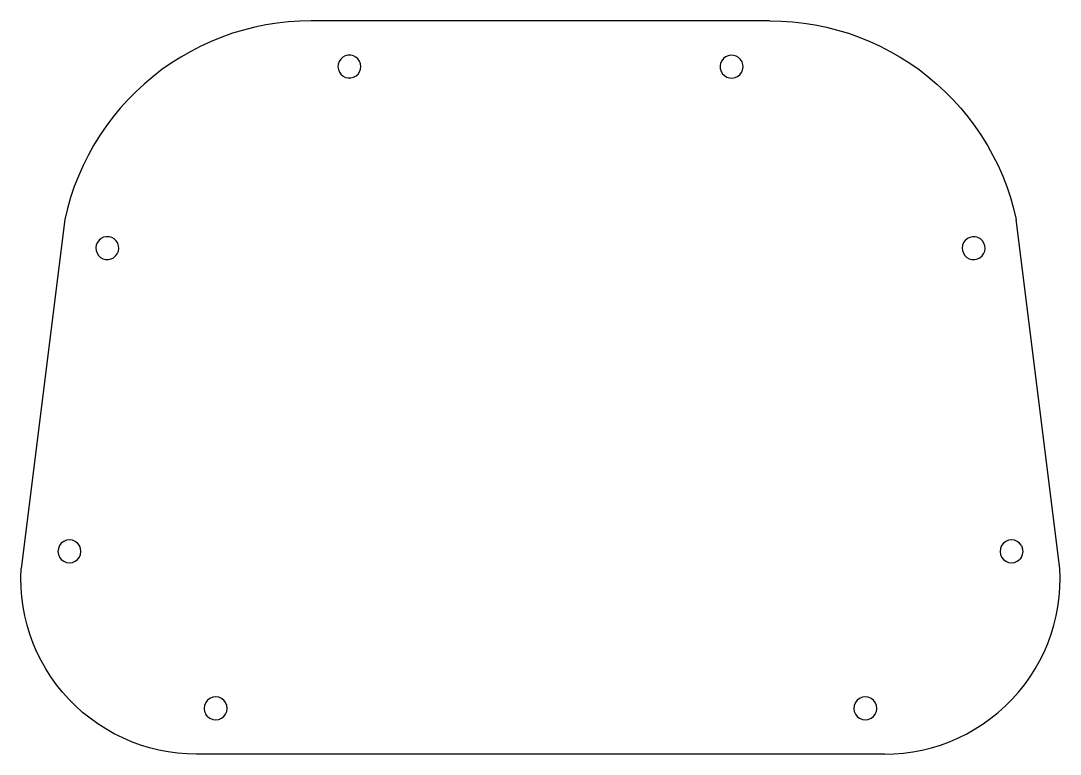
# Model space of a CAD drawing. Extents: x -202 to 202, y -117 to 117.
# Drawn here: x 65.9 to 201.9, y 19.4 to 115.4 of the extents above; entities that cross this region are included whole.
import ezdxf

# ---------------------------------------------------------------- set-up
doc = ezdxf.new("R2010")
doc.units = 0
doc.layers.get('0').update_dxf_attribs({"linetype": 'CONTINUOUS'})

msp = doc.modelspace()

# ---------------------------------------------------------------- linework, layer by layer
for p, q in [((96.46, 114.6), (95.01, 114.23)), ((97.92, 114.9), (96.46, 114.6)), ((99.39, 115.13), (97.92, 114.9)), ((100.88, 115.3), (99.39, 115.13)), ((102.37, 115.4), (100.88, 115.3)), ((103.86, 115.44), (102.37, 115.4)), ((163.86, 115.44), (103.86, 115.44)), ((163.86, 115.44), (165.35, 115.4)), ((165.35, 115.4), (166.84, 115.3)), ((166.84, 115.3), (168.32, 115.13)), ((168.32, 115.13), (169.8, 114.9)), ((169.8, 114.9), (171.26, 114.6)), ((171.26, 114.6), (172.71, 114.23)), ((92.17, 113.3), (90.79, 112.74)), ((93.58, 113.8), (92.17, 113.3)), ((95.01, 114.23), (93.58, 113.8)), ((172.71, 114.23), (174.14, 113.8)), ((174.14, 113.8), (175.54, 113.3)), ((175.54, 113.3), (176.93, 112.74)), ((89.43, 112.12), (88.1, 111.43)), ((90.79, 112.74), (89.43, 112.12)), ((176.93, 112.74), (178.29, 112.12)), ((178.29, 112.12), (179.61, 111.43)), ((86.81, 110.69), (85.55, 109.89)), ((88.1, 111.43), (86.81, 110.69)), ((107.73, 110.42), (107.52, 110.12)), ((107.99, 110.66), (107.73, 110.42)), ((108.31, 110.83), (107.99, 110.66)), ((108.66, 110.92), (108.31, 110.83)), ((109.03, 110.93), (108.66, 110.92)), ((109.38, 110.85), (109.03, 110.93)), ((109.7, 110.68), (109.38, 110.85)), ((109.97, 110.44), (109.7, 110.68)), ((110.18, 110.15), (109.97, 110.44)), ((157.58, 110.21), (157.43, 109.88)), ((157.8, 110.5), (157.58, 110.21)), ((158.08, 110.72), (157.8, 110.5)), ((158.41, 110.87), (158.08, 110.72)), ((158.77, 110.93), (158.41, 110.87)), ((159.13, 110.91), (158.77, 110.93)), ((159.47, 110.81), (159.13, 110.91)), ((159.78, 110.62), (159.47, 110.81)), ((160.04, 110.36), (159.78, 110.62)), ((160.23, 110.05), (160.04, 110.36)), ((179.61, 111.43), (180.91, 110.69)), ((180.91, 110.69), (182.17, 109.89)), ((84.33, 109.04), (83.14, 108.12)), ((85.55, 109.89), (84.33, 109.04)), ((107.4, 109.78), (107.36, 109.42)), ((107.36, 109.42), (107.41, 109.06)), ((107.52, 110.12), (107.4, 109.78)), ((107.41, 109.06), (107.54, 108.73)), ((110.31, 109.81), (110.18, 110.15)), ((110.19, 108.75), (110.32, 109.09)), ((110.36, 109.45), (110.31, 109.81)), ((110.32, 109.09), (110.36, 109.45)), ((157.43, 109.88), (157.36, 109.53)), ((157.36, 109.53), (157.38, 109.17)), ((157.38, 109.17), (157.49, 108.82)), ((157.49, 108.82), (157.68, 108.51)), ((160.14, 108.66), (160.29, 108.99)), ((160.33, 109.71), (160.23, 110.05)), ((160.29, 108.99), (160.36, 109.35)), ((160.36, 109.35), (160.33, 109.71)), ((182.17, 109.89), (183.39, 109.04)), ((183.39, 109.04), (184.58, 108.12)), ((83.14, 108.12), (82, 107.16)), ((107.54, 108.73), (107.75, 108.43)), ((107.75, 108.43), (108.02, 108.19)), ((108.02, 108.19), (108.34, 108.03)), ((108.34, 108.03), (108.69, 107.95)), ((108.69, 107.95), (109.05, 107.95)), ((109.05, 107.95), (109.4, 108.04)), ((109.4, 108.04), (109.72, 108.21)), ((109.72, 108.21), (109.99, 108.45)), ((109.99, 108.45), (110.19, 108.75)), ((157.68, 108.51), (157.93, 108.26)), ((157.93, 108.26), (158.24, 108.07)), ((158.24, 108.07), (158.59, 107.96)), ((158.59, 107.96), (158.95, 107.94)), ((158.95, 107.94), (159.31, 108.01)), ((159.31, 108.01), (159.63, 108.15)), ((159.63, 108.15), (159.92, 108.38)), ((159.92, 108.38), (160.14, 108.66)), ((184.58, 108.12), (185.72, 107.16)), ((80.91, 106.15), (79.86, 105.08)), ((82, 107.16), (80.91, 106.15)), ((185.72, 107.16), (186.81, 106.15)), ((186.81, 106.15), (187.86, 105.08)), ((79.86, 105.08), (78.86, 103.98)), ((187.86, 105.08), (188.86, 103.98)), ((78.86, 103.98), (77.91, 102.82)), ((188.86, 103.98), (189.81, 102.82)), ((77.91, 102.82), (77.01, 101.63)), ((189.81, 102.82), (190.7, 101.63)), ((77.01, 101.63), (76.17, 100.39)), ((190.7, 101.63), (191.55, 100.39)), ((76.17, 100.39), (75.39, 99.12)), ((191.55, 100.39), (192.33, 99.12)), ((75.39, 99.12), (74.66, 97.82)), ((192.33, 99.12), (193.05, 97.82)), ((74.66, 97.82), (74, 96.48)), ((193.05, 97.82), (193.72, 96.48)), ((74, 96.48), (73.39, 95.12)), ((193.72, 96.48), (194.33, 95.12)), ((73.39, 95.12), (72.85, 93.73)), ((194.33, 95.12), (194.87, 93.73)), ((72.85, 93.73), (72.37, 92.31)), ((194.87, 93.73), (195.35, 92.31)), ((72.37, 92.31), (71.96, 90.88)), ((195.35, 92.31), (195.76, 90.88)), ((71.96, 90.88), (71.61, 89.43)), ((195.76, 90.88), (196.11, 89.43)), ((71.61, 89.43), (65.89, 43.73)), ((201.82, 43.73), (196.11, 89.43)), ((76.7, 87.1), (76.37, 86.94)), ((77.05, 87.17), (76.7, 87.1)), ((77.42, 87.16), (77.05, 87.17)), ((77.76, 87.06), (77.42, 87.16)), ((78.08, 86.88), (77.76, 87.06)), ((190.04, 87.09), (189.71, 86.94)), ((190.39, 87.17), (190.04, 87.09)), ((190.75, 87.16), (190.39, 87.17)), ((191.1, 87.07), (190.75, 87.16)), ((191.41, 86.88), (191.1, 87.07)), ((75.74, 86.09), (75.69, 85.73)), ((75.69, 85.73), (75.72, 85.37)), ((75.88, 86.42), (75.74, 86.09)), ((76.1, 86.71), (75.88, 86.42)), ((76.37, 86.94), (76.1, 86.71)), ((78.34, 86.64), (78.08, 86.88)), ((78.54, 86.33), (78.34, 86.64)), ((78.65, 85.99), (78.54, 86.33)), ((78.68, 85.63), (78.65, 85.99)), ((189.09, 86.08), (189.03, 85.72)), ((189.03, 85.72), (189.07, 85.36)), ((189.22, 86.41), (189.09, 86.08)), ((189.44, 86.7), (189.22, 86.41)), ((189.71, 86.94), (189.44, 86.7)), ((191.68, 86.64), (191.41, 86.88)), ((191.88, 86.34), (191.68, 86.64)), ((192, 86), (191.88, 86.34)), ((192.03, 85.64), (192, 86)), ((75.72, 85.37), (75.84, 85.03)), ((75.84, 85.03), (76.04, 84.73)), ((76.04, 84.73), (76.29, 84.47)), ((76.29, 84.47), (76.61, 84.29)), ((77.67, 84.26), (78, 84.42)), ((78, 84.42), (78.27, 84.65)), ((78.27, 84.65), (78.49, 84.94)), ((78.49, 84.94), (78.63, 85.27)), ((78.63, 85.27), (78.68, 85.63)), ((189.07, 85.36), (189.19, 85.02)), ((189.19, 85.02), (189.38, 84.71)), ((189.38, 84.71), (189.65, 84.47)), ((189.65, 84.47), (189.96, 84.29)), ((191.03, 84.26), (191.35, 84.42)), ((191.35, 84.42), (191.63, 84.65)), ((191.63, 84.65), (191.84, 84.95)), ((191.84, 84.95), (191.98, 85.28)), ((191.98, 85.28), (192.03, 85.64)), ((76.61, 84.29), (76.96, 84.2)), ((76.96, 84.2), (77.32, 84.18)), ((77.32, 84.18), (77.67, 84.26)), ((189.96, 84.29), (190.31, 84.19)), ((190.31, 84.19), (190.67, 84.18)), ((190.67, 84.18), (191.03, 84.26)), ((70.78, 46.38), (70.72, 45.99)), ((70.93, 46.74), (70.78, 46.38)), ((71.16, 47.05), (70.93, 46.74)), ((71.47, 47.29), (71.16, 47.05)), ((71.84, 47.44), (71.47, 47.29)), ((72.22, 47.49), (71.84, 47.44)), ((72.61, 47.44), (72.22, 47.49)), ((72.97, 47.29), (72.61, 47.44)), ((73.28, 47.05), (72.97, 47.29)), ((73.52, 46.74), (73.28, 47.05)), ((73.67, 46.38), (73.52, 46.74)), ((73.72, 45.99), (73.67, 46.38)), ((194.04, 46.38), (193.99, 45.99)), ((194.19, 46.74), (194.04, 46.38)), ((194.43, 47.05), (194.19, 46.74)), ((194.74, 47.29), (194.43, 47.05)), ((195.11, 47.44), (194.74, 47.29)), ((195.49, 47.49), (195.11, 47.44)), ((195.88, 47.44), (195.49, 47.49)), ((196.24, 47.29), (195.88, 47.44)), ((196.55, 47.05), (196.24, 47.29)), ((196.79, 46.74), (196.55, 47.05)), ((196.79, 46.74), (196.94, 46.38)), ((196.99, 45.99), (196.94, 46.38)), ((70.72, 45.99), (70.78, 45.6)), ((70.78, 45.6), (70.93, 45.24)), ((70.93, 45.24), (71.16, 44.93)), ((71.16, 44.93), (71.47, 44.69)), ((72.97, 44.69), (73.28, 44.93)), ((73.28, 44.93), (73.52, 45.24)), ((73.52, 45.24), (73.67, 45.6)), ((73.67, 45.6), (73.72, 45.99)), ((193.99, 45.99), (194.04, 45.6)), ((194.04, 45.6), (194.19, 45.24)), ((194.19, 45.24), (194.43, 44.93)), ((194.43, 44.93), (194.74, 44.69)), ((196.24, 44.69), (196.55, 44.93)), ((196.79, 45.24), (196.55, 44.93)), ((196.79, 45.24), (196.94, 45.6)), ((196.94, 45.6), (196.99, 45.99)), ((65.86, 42.48), (65.89, 43.73)), ((71.47, 44.69), (71.84, 44.54)), ((71.84, 44.54), (72.22, 44.49)), ((72.22, 44.49), (72.61, 44.54)), ((72.61, 44.54), (72.97, 44.69)), ((194.74, 44.69), (195.11, 44.54)), ((195.11, 44.54), (195.49, 44.49)), ((195.49, 44.49), (195.88, 44.54)), ((195.88, 44.54), (196.24, 44.69)), ((201.86, 42.48), (201.82, 43.73)), ((65.89, 41.23), (65.86, 42.48)), ((201.83, 41.23), (201.86, 42.48)), ((65.99, 39.99), (65.89, 41.23)), ((201.73, 39.99), (201.83, 41.23)), ((66.16, 38.75), (65.99, 39.99)), ((201.56, 38.75), (201.73, 39.99)), ((66.39, 37.53), (66.16, 38.75)), ((201.33, 37.53), (201.56, 38.75)), ((66.69, 36.32), (66.39, 37.53)), ((201.03, 36.32), (201.33, 37.53)), ((67.05, 35.13), (66.69, 36.32)), ((200.67, 35.13), (201.03, 36.32)), ((67.48, 33.95), (67.05, 35.13)), ((200.24, 33.95), (200.67, 35.13)), ((67.97, 32.81), (67.48, 33.95)), ((68.52, 31.69), (67.97, 32.81)), ((199.19, 31.69), (199.75, 32.81)), ((199.75, 32.81), (200.24, 33.95)), ((69.14, 30.6), (68.52, 31.69)), ((198.58, 30.6), (199.19, 31.69)), ((69.81, 29.55), (69.14, 30.6)), ((197.91, 29.55), (198.58, 30.6)), ((70.53, 28.54), (69.81, 29.55)), ((197.18, 28.54), (197.91, 29.55)), ((71.31, 27.57), (70.53, 28.54)), ((72.15, 26.64), (71.31, 27.57)), ((195.57, 26.64), (196.4, 27.57)), ((196.4, 27.57), (197.18, 28.54)), ((73.03, 25.75), (72.15, 26.64)), ((90.06, 26.19), (89.91, 25.83)), ((90.3, 26.5), (90.06, 26.19)), ((90.61, 26.74), (90.3, 26.5)), ((90.97, 26.89), (90.61, 26.74)), ((91.36, 26.94), (90.97, 26.89)), ((91.75, 26.89), (91.36, 26.94)), ((92.11, 26.74), (91.75, 26.89)), ((92.42, 26.5), (92.11, 26.74)), ((92.66, 26.19), (92.42, 26.5)), ((92.81, 25.83), (92.66, 26.19)), ((175.06, 26.19), (174.91, 25.83)), ((175.3, 26.5), (175.06, 26.19)), ((175.61, 26.74), (175.3, 26.5)), ((175.97, 26.89), (175.61, 26.74)), ((176.36, 26.94), (175.97, 26.89)), ((176.75, 26.89), (176.36, 26.94)), ((177.11, 26.74), (176.75, 26.89)), ((177.42, 26.5), (177.11, 26.74)), ((177.66, 26.19), (177.42, 26.5)), ((177.81, 25.83), (177.66, 26.19)), ((194.69, 25.75), (195.57, 26.64)), ((73.95, 24.92), (73.03, 25.75)), ((74.93, 24.14), (73.95, 24.92)), ((89.91, 25.83), (89.86, 25.44)), ((89.86, 25.44), (89.91, 25.05)), ((89.91, 25.05), (90.06, 24.69)), ((90.3, 24.38), (90.06, 24.69)), ((92.42, 24.38), (92.66, 24.69)), ((92.66, 24.69), (92.81, 25.05)), ((92.86, 25.44), (92.81, 25.83)), ((92.81, 25.05), (92.86, 25.44)), ((174.91, 25.83), (174.86, 25.44)), ((174.86, 25.44), (174.91, 25.05)), ((174.91, 25.05), (175.06, 24.69)), ((175.06, 24.69), (175.3, 24.38)), ((177.42, 24.38), (177.66, 24.69)), ((177.66, 24.69), (177.81, 25.05)), ((177.86, 25.44), (177.81, 25.83)), ((177.81, 25.05), (177.86, 25.44)), ((192.79, 24.14), (193.76, 24.92)), ((193.76, 24.92), (194.69, 25.75)), ((75.94, 23.41), (74.93, 24.14)), ((76.99, 22.74), (75.94, 23.41)), ((90.3, 24.38), (90.61, 24.14)), ((90.61, 24.14), (90.97, 23.99)), ((90.97, 23.99), (91.36, 23.94)), ((91.36, 23.94), (91.75, 23.99)), ((91.75, 23.99), (92.11, 24.14)), ((92.11, 24.14), (92.42, 24.38)), ((175.3, 24.38), (175.61, 24.14)), ((175.61, 24.14), (175.97, 23.99)), ((175.97, 23.99), (176.36, 23.94)), ((176.36, 23.94), (176.75, 23.99)), ((176.75, 23.99), (177.11, 24.14)), ((177.11, 24.14), (177.42, 24.38)), ((190.73, 22.74), (191.78, 23.41)), ((191.78, 23.41), (192.79, 24.14)), ((78.07, 22.12), (76.99, 22.74)), ((79.19, 21.57), (78.07, 22.12)), ((188.53, 21.57), (189.64, 22.12)), ((189.64, 22.12), (190.73, 22.74)), ((80.34, 21.07), (79.19, 21.57)), ((81.51, 20.64), (80.34, 21.07)), ((82.7, 20.28), (81.51, 20.64)), ((185.02, 20.28), (186.21, 20.64)), ((186.21, 20.64), (187.38, 21.07)), ((187.38, 21.07), (188.53, 21.57)), ((83.91, 19.98), (82.7, 20.28)), ((85.13, 19.74), (83.91, 19.98)), ((86.37, 19.57), (85.13, 19.74)), ((87.61, 19.47), (86.37, 19.57)), ((88.86, 19.44), (87.61, 19.47)), ((178.86, 19.44), (88.86, 19.44)), ((178.86, 19.44), (180.11, 19.47)), ((180.11, 19.47), (181.35, 19.57)), ((181.35, 19.57), (182.58, 19.74)), ((182.58, 19.74), (183.81, 19.98)), ((183.81, 19.98), (185.02, 20.28))]:
    msp.add_line(p, q)

doc.saveas('drawing.dxf')
